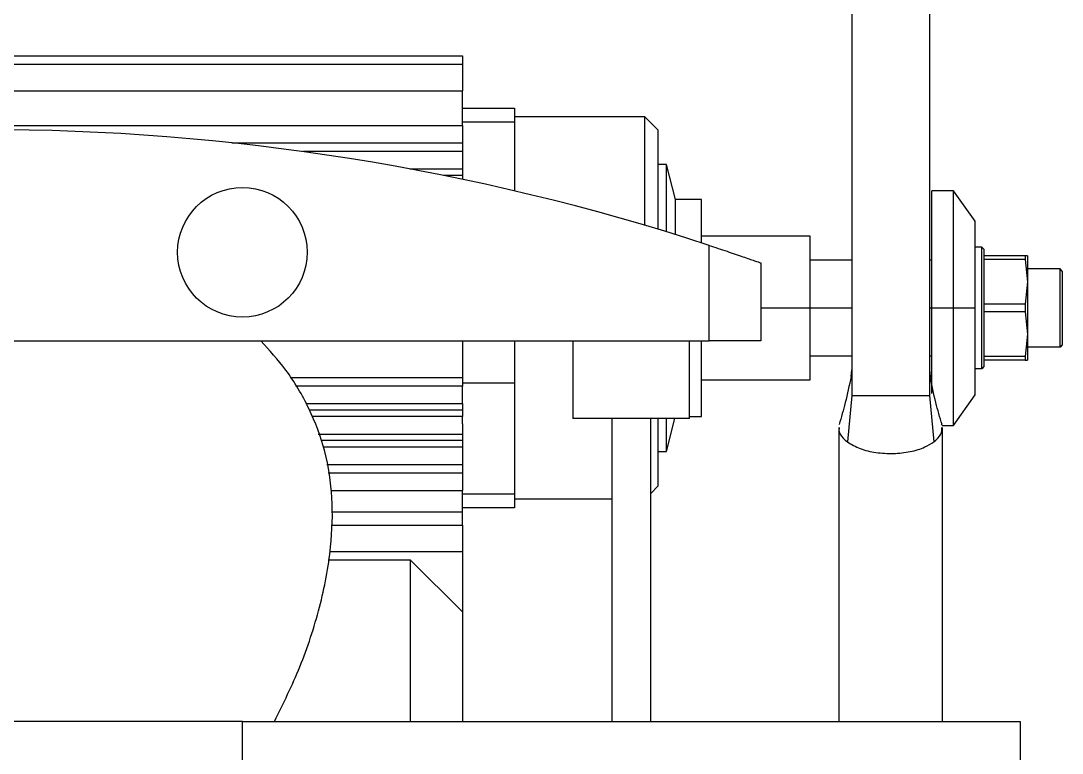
# Model space of a CAD drawing. Header units: millimetres. Extents: x 0 to 297, y 0 to 210.
# Drawn here: x 215.95 to 236.03, y 166.76 to 180.88 of the extents above; entities that cross this region are included whole.
import ezdxf

# ---------------------------------------------------------------- set-up
doc = ezdxf.new("R2010")
doc.units = ezdxf.units.MM

msp = doc.modelspace()

# ---------------------------------------------------------------- linework, layer by layer
at = {"color": 7, "linetype": 'Continuous', "lineweight": 25}
for p, q in [((231.97, 190.973), (231.97, 173.652)), ((233.47, 190.973), (233.47, 173.652)), ((206.022, 180.204), (224.462, 180.204)), ((224.462, 180.204), (224.462, 180.036)), ((224.462, 180.036), (206.022, 180.036)), ((224.462, 180.036), (224.462, 179.533)), ((206.022, 179.533), (224.462, 179.533)), ((224.462, 178.863), (224.462, 179.533)), ((224.462, 179.198), (225.468, 179.198)), ((225.468, 179.198), (225.468, 178.927)), ((227.982, 179.03), (225.468, 179.03)), ((227.982, 176.936), (227.982, 179.03)), ((228.234, 178.779), (227.982, 179.03)), ((206.022, 178.863), (224.462, 178.863)), ((225.468, 178.927), (224.462, 178.927)), ((224.462, 178.863), (224.462, 178.527)), ((225.468, 178.927), (225.468, 177.601)), ((228.234, 178.779), (228.234, 176.861)), ((220.016, 178.527), (224.462, 178.527)), ((224.462, 178.36), (221.382, 178.36)), ((224.462, 178.527), (224.462, 178.36)), ((224.462, 178.36), (224.462, 178.024)), ((223.451, 178.024), (224.462, 178.024)), ((224.462, 178.024), (224.462, 177.899)), ((228.401, 178.108), (228.234, 178.108)), ((228.569, 177.438), (228.401, 178.108)), ((228.401, 176.81), (228.401, 178.108)), ((224.462, 177.899), (224.1, 177.899)), ((224.462, 177.899), (224.462, 177.824)), ((233.933, 177.605), (233.514, 177.605)), ((233.514, 175.342), (233.514, 177.605)), ((234.353, 177.019), (233.933, 177.605)), ((233.933, 175.342), (233.933, 177.605)), ((229.072, 177.438), (228.569, 177.438)), ((228.569, 176.758), (228.569, 177.438)), ((229.072, 176.599), (229.072, 177.438)), ((234.353, 175.342), (234.353, 177.019)), ((231.167, 176.725), (229.072, 176.725)), ((229.22, 174.71), (229.22, 176.55)), ((231.167, 175.342), (231.167, 176.725)), ((234.478, 176.516), (234.353, 176.516)), ((234.478, 174.169), (234.478, 176.516)), ((234.52, 176.474), (234.478, 176.516)), ((234.52, 176.474), (234.52, 174.211)), ((235.316, 176.348), (234.52, 176.348)), ((235.316, 176.348), (235.316, 176.275)), ((235.358, 176.348), (235.316, 176.348)), ((235.358, 176.348), (235.358, 175.845)), ((230.22, 176.21), (230.22, 174.71)), ((231.97, 176.264), (231.167, 176.264)), ((233.514, 176.264), (233.47, 176.264)), ((235.316, 176.275), (234.52, 176.275)), ((235.316, 176.275), (235.358, 175.845)), ((235.987, 176.097), (235.358, 176.097)), ((235.987, 174.588), (235.987, 176.097)), ((236.029, 176.055), (235.987, 176.097)), ((236.029, 176.055), (236.029, 174.63)), ((235.358, 175.845), (235.316, 175.415)), ((235.358, 175.845), (235.358, 174.839)), ((231.167, 175.342), (230.22, 175.342)), ((231.167, 173.959), (231.167, 175.342)), ((231.97, 175.342), (231.167, 175.342)), ((233.514, 175.342), (233.47, 175.342)), ((233.514, 173.695), (233.514, 175.342)), ((233.933, 175.342), (233.514, 175.342)), ((233.933, 173.079), (233.933, 175.342)), ((234.353, 175.342), (233.933, 175.342)), ((234.353, 173.666), (234.353, 175.342)), ((235.316, 175.415), (234.52, 175.415)), ((235.316, 175.415), (235.316, 175.27)), ((235.316, 175.27), (234.52, 175.27)), ((235.316, 175.27), (235.358, 174.839)), ((235.358, 174.839), (235.316, 174.409)), ((235.358, 174.839), (235.358, 174.336)), ((201.22, 174.71), (229.22, 174.71)), ((224.462, 174.71), (224.462, 174.001)), ((225.468, 174.71), (225.468, 173.891)), ((226.595, 174.71), (226.595, 173.21)), ((228.845, 173.21), (228.845, 174.71)), ((229.072, 173.247), (229.072, 174.71)), ((230.22, 174.71), (229.22, 174.71)), ((235.987, 174.588), (235.358, 174.588)), ((236.029, 174.63), (235.987, 174.588)), ((231.167, 174.42), (231.97, 174.42)), ((233.47, 174.42), (233.514, 174.42)), ((235.316, 174.409), (234.52, 174.409)), ((235.316, 174.336), (234.52, 174.336)), ((235.316, 174.409), (235.316, 174.336)), ((235.316, 174.336), (235.358, 174.336)), ((231.957, 174.019), (231.97, 174.152)), ((233.47, 174.152), (233.483, 174.012)), ((234.478, 174.169), (234.353, 174.169)), ((234.52, 174.211), (234.478, 174.169)), ((221.142, 174.001), (224.462, 174.001)), ((224.462, 174.001), (224.462, 173.833)), ((229.072, 173.959), (231.167, 173.959)), ((224.462, 173.833), (221.242, 173.833)), ((225.468, 173.891), (224.462, 173.891)), ((224.462, 173.498), (224.462, 173.833)), ((225.468, 173.891), (225.468, 171.758)), ((231.97, 173.652), (231.888, 172.759)), ((231.97, 173.652), (233.47, 173.652)), ((233.47, 173.652), (233.552, 172.759)), ((233.933, 173.079), (234.353, 173.666)), ((221.443, 173.498), (224.462, 173.498)), ((224.462, 173.372), (221.512, 173.372)), ((224.462, 173.498), (224.462, 173.372)), ((224.462, 173.372), (224.462, 173.247)), ((224.462, 173.247), (221.558, 173.247)), ((224.462, 173.11), (224.462, 173.247)), ((228.845, 173.21), (226.595, 173.21)), ((227.345, 173.21), (227.345, 167.369)), ((228.095, 167.369), (228.095, 173.21)), ((228.234, 173.21), (228.234, 171.906)), ((228.401, 172.576), (228.56, 173.21)), ((228.401, 172.576), (228.401, 173.21)), ((228.845, 173.247), (229.072, 173.247)), ((221.682, 172.911), (224.462, 172.911)), ((224.462, 173.11), (224.462, 172.911)), ((224.462, 172.911), (224.462, 172.786)), ((231.72, 173.035), (231.72, 167.369)), ((233.716, 173.078), (233.702, 173.104)), ((233.715, 173.079), (233.933, 173.079)), ((233.72, 167.369), (233.72, 173.035)), ((224.462, 172.786), (221.729, 172.786)), ((224.462, 172.786), (224.462, 172.66)), ((224.462, 172.66), (221.775, 172.66)), ((224.462, 172.66), (224.462, 172.325)), ((228.234, 172.576), (228.401, 172.576)), ((221.845, 172.325), (224.462, 172.325)), ((224.462, 172.325), (224.462, 172.157)), ((224.462, 172.157), (221.871, 172.157)), ((224.462, 172.157), (224.462, 171.822)), ((221.923, 171.822), (224.462, 171.822)), ((224.462, 171.403), (224.462, 171.822)), ((224.462, 171.758), (225.468, 171.758)), ((225.468, 171.758), (225.468, 171.487)), ((228.234, 171.906), (228.095, 171.766)), ((227.345, 171.654), (225.468, 171.654)), ((224.462, 171.403), (221.938, 171.403)), ((225.468, 171.487), (224.462, 171.487)), ((224.462, 171.151), (224.462, 171.403)), ((221.931, 171.151), (224.462, 171.151)), ((224.462, 171.151), (224.462, 170.648)), ((221.904, 170.648), (224.462, 170.648)), ((224.462, 170.648), (224.462, 169.481)), ((223.462, 170.481), (221.873, 170.481)), ((223.462, 170.481), (224.462, 169.481)), ((223.462, 167.369), (223.462, 170.481)), ((224.462, 169.481), (224.462, 167.369)), ((220.22, 167.369), (210.22, 167.369)), ((220.22, 166.369), (220.22, 167.369)), ((220.22, 167.369), (235.22, 167.369)), ((235.22, 167.369), (235.22, 166.369))]:
    msp.add_line(p, q, dxfattribs=at)
msp.add_circle((220.22, 176.417), 1.25, dxfattribs=at)
msp.add_arc((215.22, 133.784), 45, 71.8738, 108.1262, dxfattribs=at)
for points, knots in [([(229.22, 176.55), (229.337, 176.512), (229.572, 176.434), (229.882, 176.328), (230.107, 176.25), (230.208, 176.214), (230.217, 176.211), (230.22, 176.21)], [0, 0, 0, 0, 0.2297488, 0.4596557, 0.6842553, 0.8969308, 1, 1, 1, 1]), ([(220.837, 167.369), (221.009, 167.716), (221.359, 168.426), (221.728, 169.557), (221.939, 170.653), (221.974, 171.669), (221.84, 172.576), (221.525, 173.408), (221.102, 174.129), (220.741, 174.527), (220.575, 174.71)], [0, 0, 0, 0, 0.147221, 0.300424, 0.45024, 0.57011, 0.684887, 0.79624, 0.906043, 1, 1, 1, 1]), ([(231.957, 174.019), (231.922, 173.85), (231.858, 173.536), (231.768, 173.234), (231.726, 173.094)], [0, 0, 0, 0, 0.536282, 1, 1, 1, 1]), ([(233.713, 173.094), (233.671, 173.234), (233.58, 173.538), (233.516, 173.853), (233.482, 174.023)], [0, 0, 0, 0, 0.463083, 1, 1, 1, 1]), ([(231.73, 173.035), (231.727, 173.021), (231.711, 172.953), (231.775, 172.85), (231.859, 172.782), (231.888, 172.759)], [0, 0, 0, 0, 0.142363, 0.712756, 1, 1, 1, 1]), ([(233.552, 172.759), (233.607, 172.807), (233.705, 172.891), (233.708, 172.992), (233.709, 173.036)], [0, 0, 0, 0, 0.5712, 1, 1, 1, 1]), ([(231.888, 172.759), (231.964, 172.713), (232.113, 172.623), (232.433, 172.546), (232.771, 172.528), (233.104, 172.564), (233.376, 172.646), (233.499, 172.725), (233.552, 172.759)], [0, 0, 0, 0, 0.182546, 0.354138, 0.525676, 0.697182, 0.86868, 1, 1, 1, 1])]:
    msp.add_open_spline(points, degree=3, knots=knots, dxfattribs=at)

doc.saveas('drawing.dxf')
